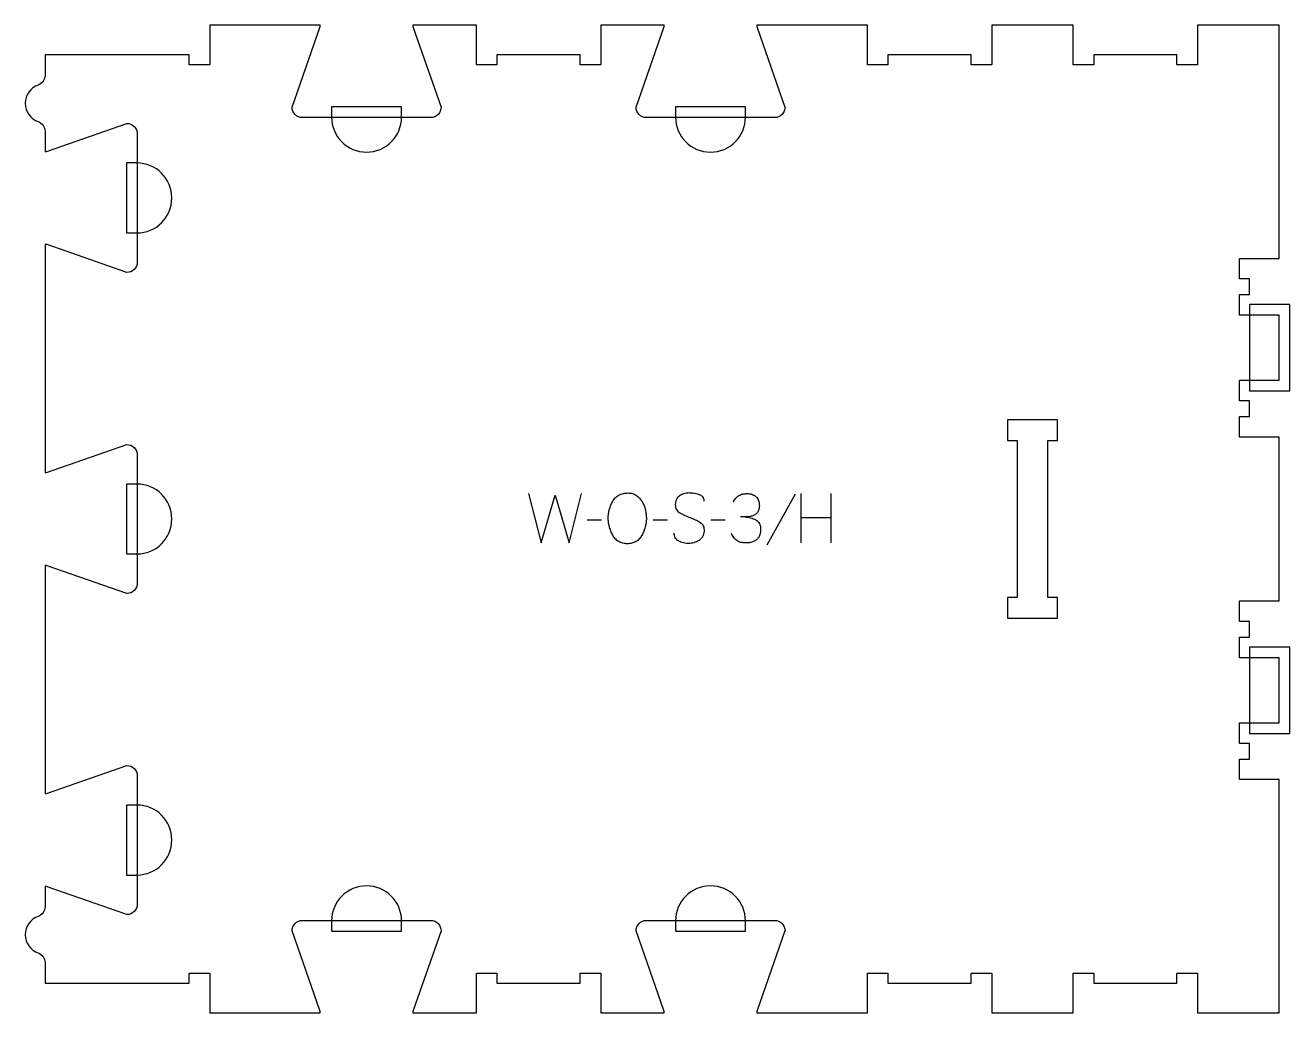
# Model space of a CAD drawing. Extents: x 0 to 768, y 0 to 600.
import ezdxf

# ---------------------------------------------------------------- set-up
doc = ezdxf.new("R2010")
doc.units = 0
for name, color, linetype in [('1_ANYTOOL_1MMDEEP_LABELS_S', 2, 'CONTINUOUS'), ('3_ANYTOOL_CUTTHROUGH_INSID', 4, 'CONTINUOUS'), ('4_ANYTOOL_CUTTHROUGH_OUTSI', 5, 'CONTINUOUS'), ('5_ANYTOOL_HALF_MILL_9MM_IN', 3, 'CONTINUOUS')]:
    doc.layers.add(name, color=color, linetype=linetype)

msp = doc.modelspace()

# ---------------------------------------------------------------- linework, layer by layer
at = {"layer": '1_ANYTOOL_1MMDEEP_LABELS_S'}
for p, q in [((471.104022, 315.200002), (471.104022, 285.200002)), ((489.404022, 285.200002), (489.404022, 315.200002)), ((467.632594, 314.728573), (450.446879, 283.957145)), ((489.404022, 300.500002), (471.104022, 300.500002)), ((350.032594, 299.085716), (341.246879, 299.000002)), ((390.061165, 299.085716), (381.275451, 299.000002)), ((425.118308, 299.085716), (416.332594, 299.000002))]:
    msp.add_line(p, q, dxfattribs=at)
msp.add_lwpolyline([(305.675451, 315.200002), (313.389737, 285.200002), (321.832594, 314.300002), (330.318308, 285.200002), (337.818308, 315.200002)], dxfattribs=at)
msp.add_lwpolyline([(366.104022, 315.542859, -0.064784), (368.777978, 315.194938, -0.088904), (371.204022, 314.064287, -0.05419), (373.126587, 312.372157, -0.051179), (374.654022, 310.314287, -0.041653), (375.836222, 307.885515, -0.036749), (376.625451, 305.300002, -0.024892), (377.08323, 302.680739, -0.030823), (377.246879, 300.028573, -0.034269), (377.07036, 297.456077, -0.031918), (376.555808, 294.928573, -0.031725), (375.667621, 292.319176, -0.026303), (374.482594, 289.828573, -0.058719), (372.958813, 287.666826, -0.077745), (370.920094, 286.003573, -0.077243), (368.433106, 285.024736, -0.055252), (365.761165, 284.728573, -0.054051), (363.00724, 285.027152, -0.077615), (360.441522, 286.025002, -0.078558), (358.366449, 287.712075, -0.060481), (356.825451, 289.914287, -0.02629), (355.63879, 292.453507, -0.031299), (354.752237, 295.110716, -0.031469), (354.237198, 297.697532, -0.033416), (354.061165, 300.328573, -0.032847), (354.239843, 303.045522, -0.035049), (354.784379, 305.712502, -0.03503), (355.700353, 308.289541, -0.032231), (356.954022, 310.72143, -0.062518), (358.575911, 312.788525, -0.074052), (360.687951, 314.337502, -0.072322), (363.314804, 315.268393, -0.049083)], format="xyb", close=True, dxfattribs=at)
for points in [[(412.304022, 310.614287, 0.071867), (412.110909, 311.950894, 0.100684), (411.484379, 313.132145, 0.047558), (411.009826, 313.608595, 0.038563), (410.459826, 313.997323, 0.037928), (409.762638, 314.344791, 0.026634), (409.025451, 314.600002, 0.028461), (406.002118, 315.285984, 0.041577), (402.918308, 315.542859, 0.036938), (401.415948, 315.431719, 0.041531), (399.950451, 315.087502, 0.041583), (398.573074, 314.510293, 0.038125), (397.304022, 313.72143, 0.057611), (396.23387, 312.729526, 0.065808), (395.439737, 311.50893, 0.06469), (394.962241, 310.049376, 0.046778), (394.818308, 308.514287, 0.052235), (394.980664, 306.964445, 0.075448), (395.525451, 305.514287, 0.076671), (396.441543, 304.341235, 0.061023), (397.646879, 303.457145, 0.021951), (400.675734, 301.929799, 0.018213), (403.818308, 300.650002, -0.02405), (406.919793, 299.34454, -0.02981), (409.861165, 297.714287, -0.068439), (411.002467, 296.748357, -0.079282), (411.811165, 295.49643, -0.076308), (412.236165, 293.917748, -0.047772), (412.261165, 292.27143, -0.046243), (411.967931, 290.590471, -0.06359), (411.318308, 289.019645, -0.064671), (410.345484, 287.735456, -0.057073), (409.089737, 286.72143, -0.067522), (406.121428, 285.35852, -0.070793), (402.896879, 284.857145, -0.064027), (399.757864, 285.21966, -0.070447), (396.832594, 286.400002, -0.054374), (395.674176, 287.249635, -0.074742), (394.775451, 288.360716, -0.075199), (394.252444, 289.667094, -0.057737), (394.089737, 291.07143)], [(430.089737, 310.27143, -0.060092), (431.477954, 312.357564, -0.080583), (433.379022, 313.967859, -0.079919), (435.735088, 314.915624, -0.055798), (438.275451, 315.200002, -0.035013), (439.831351, 315.090914, -0.047512), (441.345094, 314.728573, -0.048382), (442.634519, 314.142533, -0.050886), (443.782594, 313.314287, -0.060051), (444.708498, 312.2675, -0.058597), (445.362951, 311.032145, -0.056917), (445.75908, 309.521229, -0.03878), (445.861165, 307.957145, -0.02544), (445.79815, 306.719427, -0.041152), (445.571879, 305.503573, -0.042175), (445.228066, 304.563302, -0.059142), (444.704022, 303.714287, -0.068767), (443.413326, 302.481793, -0.072211), (441.832594, 301.657145, -0.043093), (440.005482, 301.189552, -0.035742), (438.125451, 301.014287, -0.002283), (436.271987, 300.982895, -0.003092), (434.418308, 300.97143)], [(437.204022, 300.97143, -0.052004), (440.537105, 300.458628, -0.057563), (443.675451, 299.235716, -0.070633), (444.949987, 298.311113, -0.079113), (445.893308, 297.055359, -0.075641), (446.470096, 295.400501, -0.046128), (446.632594, 293.642859, -0.033924), (446.498997, 291.676084, -0.057836), (446.011165, 289.775002, -0.060832), (445.252188, 288.346027, -0.072757), (444.146879, 287.17143, -0.05358), (442.752288, 286.290349, -0.043301), (441.211165, 285.692859, -0.042335), (439.312677, 285.310609, -0.028525), (437.375451, 285.200002, -0.059964), (434.66395, 285.52636, -0.089395), (432.189737, 286.625002, -0.089624), (430.265569, 288.509448, -0.061164), (428.975451, 290.900002)]]:
    msp.add_lwpolyline(points, format="xyb", dxfattribs=at)
at = {"layer": '3_ANYTOOL_CUTTHROUGH_INSID'}
msp.add_lwpolyline([(627, 360), (596.5, 360), (596.5, 347.5), (602.5, 347.5), (602.5, 252), (596.5, 252), (596.5, 239.5), (627, 239.5), (627, 252), (621, 252), (621, 347.5), (627, 347.5)], close=True, dxfattribs=at)
at = {"layer": '4_ANYTOOL_CUTTHROUGH_OUTSI'}
msp.add_lwpolyline([(444.308437, 599.5, 0.061784), (444.543431, 598.10513), (461.438965, 549.832588, -0.084368), (461.453, 549.75, -0.414214), (455.203, 543.5), (377.203, 543.5, -0.414214), (370.953, 549.75, -0.084368), (370.967035, 549.832588), (387.866148, 598.116195, 0.061178), (388.097563, 599.5), (349.5, 599.5), (349.5, 575.75, -0.414214), (349.25, 575.5), (337.25, 575.5, -0.414214), (337, 575.75), (337, 581.5), (286.5, 581.5), (286.5, 575.75, -0.414214), (286.25, 575.5), (274.25, 575.5, -0.414214), (274, 575.75), (274, 599.5), (235.402437, 599.5, 0.061784), (235.637431, 598.10513), (252.532965, 549.832588, -0.084368), (252.547, 549.75, -0.414214), (246.297, 543.5), (168.297, 543.5, -0.414214), (162.047, 549.75, -0.084368), (162.061035, 549.832588), (178.960148, 598.116195, 0.061178), (179.191563, 599.5), (112, 599.5), (112, 575.75, -0.414214), (111.75, 575.5), (99.75, 575.5, -0.414214), (99.5, 575.75), (99.5, 581.5), (12, 581.5), (12, 569.095563, -0.317837), (7.833333, 563.203006, 0.707107), (7.833333, 541.046994, -0.317837), (12, 535.154437), (12, 522.755437, 0.061784), (13.39487, 522.990431), (61.667412, 539.885965, -0.084368), (61.75, 539.9, -0.414214), (68, 533.65), (68, 455.65, -0.414214), (61.75, 449.4, -0.084368), (61.667412, 449.414035), (13.383805, 466.313148, 0.061178), (12, 466.544563), (12, 327.855437, 0.061784), (13.39487, 328.090431), (61.667412, 344.985965, -0.084368), (61.75, 345, -0.414214), (68, 338.75), (68, 260.75, -0.414214), (61.75, 254.5, -0.084368), (61.667412, 254.514035), (13.383805, 271.413148, 0.061178), (12, 271.644563), (12, 132.955437, 0.061784), (13.39487, 133.190431), (61.667412, 150.085965, -0.084368), (61.75, 150.1, -0.414214), (68, 143.85), (68, 65.85, -0.414214), (61.75, 59.6, -0.084368), (61.667412, 59.614035), (13.383805, 76.513148, 0.061178), (12, 76.744563), (12, 64.345563, -0.317837), (7.833333, 58.453006, 0.707107), (7.833333, 36.296994, -0.317837), (12, 30.404437), (12, 18), (99.5, 18), (99.5, 23.75, -0.414214), (99.75, 24), (111.75, 24, -0.414214), (112, 23.75), (112, 0), (179.191563, 0, 0.061784), (178.956569, 1.39487), (162.061035, 49.667412, -0.084368), (162.047, 49.75, -0.414214), (168.297, 56), (246.297, 56, -0.414214), (252.547, 49.75, -0.084368), (252.532965, 49.667412), (235.633852, 1.383805, 0.061178), (235.402437, 0), (274, 0), (274, 23.75, -0.414214), (274.25, 24), (286.25, 24, -0.414214), (286.5, 23.75), (286.5, 18), (337, 18), (337, 23.75, -0.414214), (337.25, 24), (349.25, 24, -0.414214), (349.5, 23.75), (349.5, 0), (388.097563, 0, 0.061784), (387.862569, 1.39487), (370.967035, 49.667412, -0.084368), (370.953, 49.75, -0.414214), (377.203, 56), (455.203, 56, -0.414214), (461.453, 49.75, -0.084368), (461.438965, 49.667412), (444.539852, 1.383805, 0.061178), (444.308437, 0), (511.5, 0), (511.5, 23.75, -0.414214), (511.75, 24), (523.75, 24, -0.414214), (524, 23.75), (524, 18), (574.5, 18), (574.5, 23.75, -0.414214), (574.75, 24), (586.75, 24, -0.414214), (587, 23.75), (587, 0), (636.5, 0), (636.5, 23.75, -0.414214), (636.75, 24), (648.75, 24, -0.414214), (649, 23.75), (649, 18), (699.5, 18), (699.5, 23.75, -0.414214), (699.75, 24), (711.75, 24, -0.414214), (712, 23.75), (712, 0), (761.5, 0), (761.5, 141.5), (737.75, 141.5, -0.414214), (737.5, 141.75), (737.5, 153.75, -0.414214), (737.75, 154), (743.5, 154), (743.5, 163.5), (737.75, 163.5, -0.414214), (737.5, 163.75), (737.5, 175.75, -0.414214), (737.75, 176), (761.5, 176), (761.5, 215.5), (737.75, 215.5, -0.414214), (737.5, 215.75), (737.5, 227.75, -0.414214), (737.75, 228), (743.5, 228), (743.5, 237.5), (737.75, 237.5, -0.414214), (737.5, 237.75), (737.5, 249.75, -0.414214), (737.75, 250), (761.5, 250), (761.5, 349.5), (737.75, 349.5, -0.414214), (737.5, 349.75), (737.5, 361.75, -0.414214), (737.75, 362), (743.5, 362), (743.5, 371.5), (737.75, 371.5, -0.414214), (737.5, 371.75), (737.5, 383.75, -0.414214), (737.75, 384), (761.5, 384), (761.5, 423.5), (737.75, 423.5, -0.414214), (737.5, 423.75), (737.5, 435.75, -0.414214), (737.75, 436), (743.5, 436), (743.5, 445.5), (737.75, 445.5, -0.414214), (737.5, 445.75), (737.5, 457.75, -0.414214), (737.75, 458), (761.5, 458), (761.5, 599.5), (712, 599.5), (712, 575.75, -0.414214), (711.75, 575.5), (699.75, 575.5, -0.414214), (699.5, 575.75), (699.5, 581.5), (649, 581.5), (649, 575.75, -0.414214), (648.75, 575.5), (636.75, 575.5, -0.414214), (636.5, 575.75), (636.5, 599.5), (587, 599.5), (587, 575.75, -0.414214), (586.75, 575.5), (574.75, 575.5, -0.414214), (574.5, 575.75), (574.5, 581.5), (524, 581.5), (524, 575.75, -0.414214), (523.75, 575.5), (511.75, 575.5, -0.414214), (511.5, 575.75), (511.5, 599.5), (461.75, 599.5)], format="xyb", close=True, dxfattribs=at)
at = {"layer": '5_ANYTOOL_HALF_MILL_9MM_IN'}
for points in [[(186.047, 544), (186.047, 543.75, 1), (228.547, 543.75), (228.547, 550), (186.047, 550)], [(394.953, 544), (394.953, 543.75, 1), (437.453, 543.75), (437.453, 550), (394.953, 550)], [(67.5, 473.4), (67.75, 473.4, 1), (67.75, 515.9), (61.5, 515.9), (61.5, 473.4)], [(67.5, 278.5), (67.75, 278.5, 1), (67.75, 321), (61.5, 321), (61.5, 278.5)], [(67.76, 83.600002, 0.999765), (67.75, 126.1), (61.5, 126.1), (61.5, 83.6)], [(228.547, 55.75, 1), (186.047, 55.75), (186.047, 49.5), (228.547, 49.5)], [(437.453, 55.75, 1), (394.953, 55.75), (394.953, 49.5), (437.453, 49.5)]]:
    msp.add_lwpolyline(points, format="xyb", close=True, dxfattribs=at)
for points in [[(743.5, 424), (743.5, 383.5), (743.5, 377.5), (768, 377.5), (768, 383.76), (768, 430), (761.74, 430), (743.5, 430)], [(743.5, 216), (743.5, 175.5), (743.5, 169.5), (768, 169.5), (768, 175.76), (768, 222), (761.74, 222), (743.5, 222)]]:
    msp.add_lwpolyline(points, close=True, dxfattribs=at)

doc.saveas('drawing.dxf')
